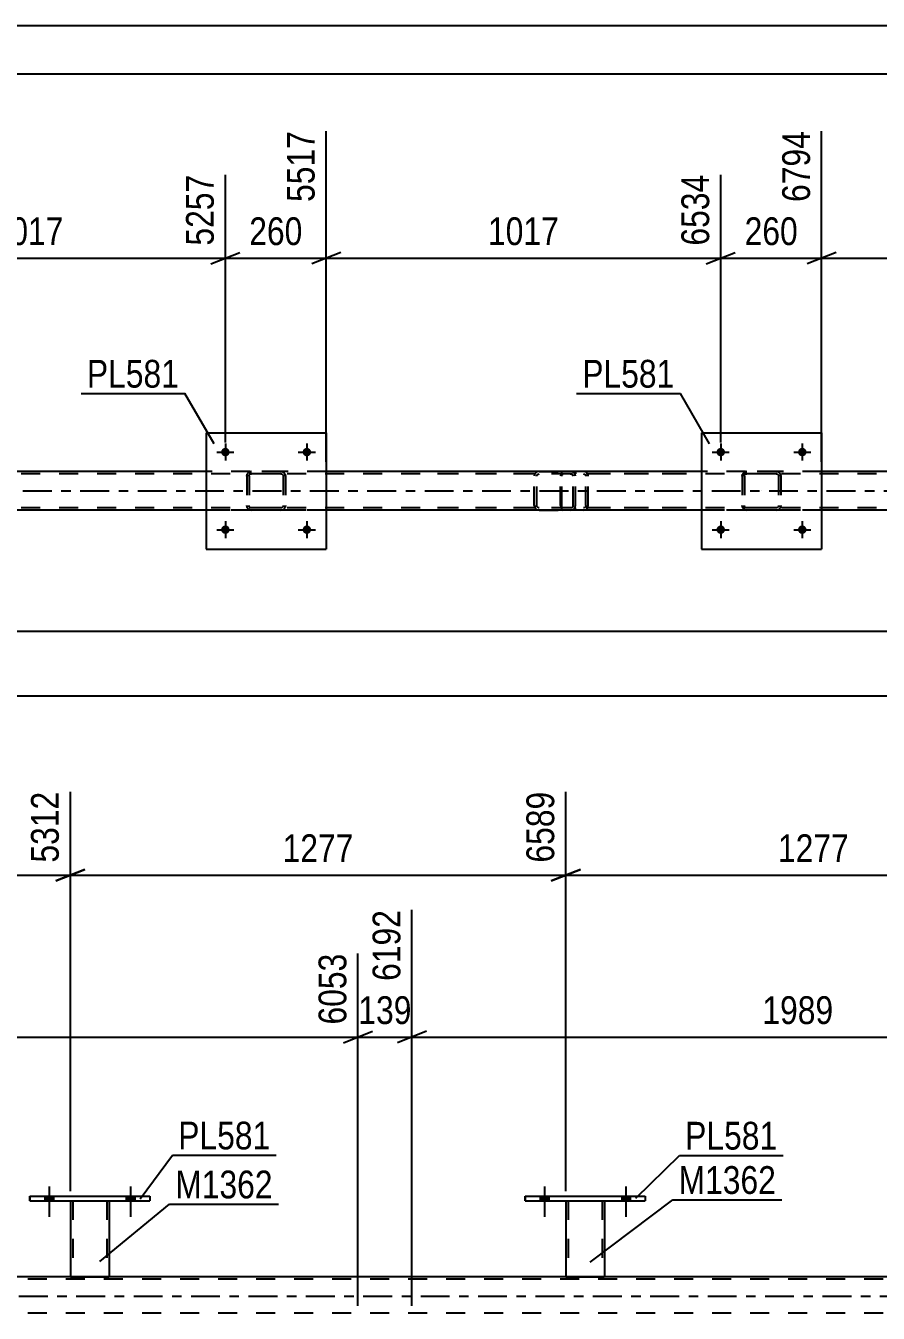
# Model space of a CAD drawing. Header units: millimetres. Extents: x 0 to 841, y 0 to 594.
# Drawn here: x 324.9 to 412.8, y 461.2 to 594 of the extents above; entities that cross this region are included whole.
import ezdxf

# ---------------------------------------------------------------- set-up
doc = ezdxf.new("R2010")
doc.units = ezdxf.units.MM
doc.linetypes.add('DXK_LINE_DOT2', pattern=[3.9198, 1.9599, -1.9599])
doc.linetypes.add('DXK_LINE_DOT3', pattern=[5.9187, 2.979, -0.9799, 0.9799, -0.9799])
doc.styles.add('Arial Narrow', font='ARIALN.TTF', dxfattribs={"height": 0.2})

# ---------------------------------------------------------------- blocks, each defined once
blk = doc.blocks.new('Unknown-318893340-1135')
at = {"color": 5, "linetype": 'Continuous'}
for p, q in [((841, 594), (0, 594)), ((836, 589), (5, 589))]:
    blk.add_line(p, q, dxfattribs=at)
blk = doc.blocks.new('Part-318893340-2873 - 2823')
at = {"color": 7, "linetype": 'DXK_LINE_DOT2'}
for p, q in [((730.1, 547.79), (135.18, 547.79)), ((355.86, 548.03), (343.46, 548.03)), ((406.94, 548.03), (394.54, 548.03)), ((730.1, 544.27), (135.18, 544.27)), ((730.1, 544.03), (190.22, 544.03)), ((355.86, 544.03), (343.46, 544.03)), ((406.94, 544.03), (394.54, 544.03))]:
    blk.add_line(p, q, dxfattribs=at)
at = {"color": 2, "linetype": 'Continuous'}
for p, q in [((343.46, 548.03), (304.78, 548.03)), ((394.54, 548.03), (355.86, 548.03)), ((445.62, 548.03), (406.94, 548.03)), ((343.46, 544.03), (304.78, 544.03)), ((394.54, 544.03), (355.86, 544.03)), ((445.62, 544.03), (406.94, 544.03))]:
    blk.add_line(p, q, dxfattribs=at)
at = {"color": 7, "linetype": 'DXK_LINE_DOT3'}
blk.add_line((135.18, 546.03), (730.1, 546.03), dxfattribs=at)
blk = doc.blocks.new('Bolt-318893340-2903 - 2823')
at = {"linetype": 'Continuous'}
for points in [[(345.9, 550.03, -1), (345.02, 550.03, -1)], [(354.3, 550.03, -1), (353.42, 550.03, -1)]]:
    blk.add_hatch(color=1, dxfattribs=at).paths.add_polyline_path(points)
at = {"color": 1, "linetype": 'Continuous'}
for p, q in [((344.58, 550.03), (346.34, 550.03)), ((345.46, 550.91), (345.46, 549.15)), ((352.98, 550.03), (354.74, 550.03)), ((353.86, 550.91), (353.86, 549.15))]:
    blk.add_line(p, q, dxfattribs=at)
blk = doc.blocks.new('Bolt-318893340-2904 - 2823')
at = {"linetype": 'Continuous'}
for points in [[(345.9, 542.03, -1), (345.02, 542.03, -1)], [(354.3, 542.03, -1), (353.42, 542.03, -1)]]:
    blk.add_hatch(color=1, dxfattribs=at).paths.add_polyline_path(points)
at = {"color": 1, "linetype": 'Continuous'}
for p, q in [((344.58, 542.03), (346.34, 542.03)), ((345.46, 542.91), (345.46, 541.15)), ((352.98, 542.03), (354.74, 542.03)), ((353.86, 542.91), (353.86, 541.15))]:
    blk.add_line(p, q, dxfattribs=at)
blk = doc.blocks.new('Bolt-318893340-2919 - 2823')
at = {"linetype": 'Continuous'}
for points in [[(396.98, 550.03, -1), (396.1, 550.03, -1)], [(405.38, 550.03, -1), (404.5, 550.03, -1)]]:
    blk.add_hatch(color=1, dxfattribs=at).paths.add_polyline_path(points)
at = {"color": 1, "linetype": 'Continuous'}
for p, q in [((395.66, 550.03), (397.42, 550.03)), ((396.54, 550.91), (396.54, 549.15)), ((404.06, 550.03), (405.82, 550.03)), ((404.94, 550.91), (404.94, 549.15))]:
    blk.add_line(p, q, dxfattribs=at)
blk = doc.blocks.new('Bolt-318893340-2920 - 2823')
at = {"linetype": 'Continuous'}
for points in [[(396.98, 542.03, -1), (396.1, 542.03, -1)], [(405.38, 542.03, -1), (404.5, 542.03, -1)]]:
    blk.add_hatch(color=1, dxfattribs=at).paths.add_polyline_path(points)
at = {"color": 1, "linetype": 'Continuous'}
for p, q in [((395.66, 542.03), (397.42, 542.03)), ((396.54, 542.91), (396.54, 541.15)), ((404.06, 542.03), (405.82, 542.03)), ((404.94, 542.91), (404.94, 541.15))]:
    blk.add_line(p, q, dxfattribs=at)
blk = doc.blocks.new('Part-318893340-2949 - 2823')
at = {"color": 2, "linetype": 'Continuous'}
for p, q in [((343.46, 552.03), (343.46, 540.03)), ((343.46, 552.03), (355.86, 552.03)), ((355.86, 552.03), (355.86, 540.03)), ((343.46, 540.03), (355.86, 540.03))]:
    blk.add_line(p, q, dxfattribs=at)
blk = doc.blocks.new('Part-318893340-2950 - 2823')
at = {"color": 7, "linetype": 'DXK_LINE_DOT2'}
for p, q in [((347.66, 547.55), (347.69, 547.74)), ((347.69, 547.74), (347.66, 547.55)), ((347.66, 547.55), (347.66, 544.51)), ((347.9, 547.55), (347.92, 547.65)), ((347.9, 547.55), (347.9, 544.51)), ((347.92, 547.65), (347.97, 547.72)), ((347.95, 548), (348.14, 548.03)), ((348.14, 548.03), (347.95, 548)), ((347.97, 547.72), (348.05, 547.78)), ((348.05, 547.78), (348.14, 547.79)), ((351.18, 548.03), (348.14, 548.03)), ((351.18, 547.79), (348.14, 547.79)), ((351.18, 548.03), (351.36, 548)), ((351.36, 548), (351.18, 548.03)), ((351.18, 547.79), (351.27, 547.78)), ((351.27, 547.78), (351.35, 547.72)), ((351.35, 547.72), (351.4, 547.65)), ((351.4, 547.65), (351.42, 547.55)), ((351.42, 547.55), (351.42, 544.51)), ((351.62, 547.74), (351.66, 547.55)), ((351.66, 547.55), (351.62, 547.74)), ((351.66, 547.55), (351.66, 544.51)), ((347.69, 544.33), (347.66, 544.51)), ((347.66, 544.51), (347.69, 544.33)), ((347.92, 544.42), (347.9, 544.51)), ((347.97, 544.34), (347.92, 544.42)), ((351.4, 544.42), (351.35, 544.34)), ((351.42, 544.51), (351.4, 544.42)), ((351.66, 544.51), (351.62, 544.33)), ((351.62, 544.33), (351.66, 544.51)), ((348.14, 544.03), (347.95, 544.07)), ((347.95, 544.07), (348.14, 544.03)), ((348.05, 544.29), (347.97, 544.34)), ((348.14, 544.27), (348.05, 544.29)), ((351.18, 544.27), (348.14, 544.27)), ((351.18, 544.03), (348.14, 544.03)), ((351.27, 544.29), (351.18, 544.27)), ((351.36, 544.07), (351.18, 544.03)), ((351.18, 544.03), (351.36, 544.07)), ((351.35, 544.34), (351.27, 544.29))]:
    blk.add_line(p, q, dxfattribs=at)
at = {"color": 7, "linetype": 'DXK_LINE_DOT3'}
blk.add_line((349.66, 546.03), (349.66, 546.03), dxfattribs=at)
at = {"color": 7, "linetype": 'DXK_LINE_DOT2'}
for centre, start, end in [((348.14, 547.55), 112.5, 157.5), ((348.14, 547.55), 112.5, 157.5), ((351.18, 547.55), 22.5, 67.5), ((351.18, 547.55), 22.5, 67.5), ((348.14, 544.51), 202.5, 247.5), ((348.14, 544.51), 202.5, 247.5), ((351.18, 544.51), 292.5, 337.5), ((351.18, 544.51), 292.5, 337.5)]:
    blk.add_arc(centre, 0.48, start, end, dxfattribs=at)
blk = doc.blocks.new('Part-318893340-2997 - 2823')
at = {"color": 2, "linetype": 'Continuous'}
for p, q in [((394.54, 552.03), (394.54, 540.03)), ((394.54, 552.03), (406.94, 552.03)), ((406.94, 552.03), (406.94, 540.03)), ((394.54, 540.03), (406.94, 540.03))]:
    blk.add_line(p, q, dxfattribs=at)
blk = doc.blocks.new('Part-318893340-2998 - 2823')
at = {"color": 7, "linetype": 'DXK_LINE_DOT2'}
for p, q in [((398.74, 547.55), (398.77, 547.74)), ((398.77, 547.74), (398.74, 547.55)), ((398.74, 547.55), (398.74, 544.51)), ((398.98, 547.55), (399, 547.65)), ((398.98, 547.55), (398.98, 544.51)), ((399, 547.65), (399.05, 547.72)), ((399.03, 548), (399.22, 548.03)), ((399.22, 548.03), (399.03, 548)), ((399.05, 547.72), (399.13, 547.78)), ((399.13, 547.78), (399.22, 547.79)), ((402.26, 548.03), (399.22, 548.03)), ((402.26, 547.79), (399.22, 547.79)), ((402.26, 548.03), (402.44, 548)), ((402.44, 548), (402.26, 548.03)), ((402.26, 547.79), (402.35, 547.78)), ((402.35, 547.78), (402.43, 547.72)), ((402.43, 547.72), (402.48, 547.65)), ((402.48, 547.65), (402.5, 547.55)), ((402.5, 547.55), (402.5, 544.51)), ((402.7, 547.74), (402.74, 547.55)), ((402.74, 547.55), (402.7, 547.74)), ((402.74, 547.55), (402.74, 544.51)), ((398.77, 544.33), (398.74, 544.51)), ((398.74, 544.51), (398.77, 544.33)), ((399, 544.42), (398.98, 544.51)), ((399.05, 544.34), (399, 544.42)), ((402.48, 544.42), (402.43, 544.34)), ((402.5, 544.51), (402.48, 544.42)), ((402.74, 544.51), (402.7, 544.33)), ((402.7, 544.33), (402.74, 544.51)), ((399.22, 544.03), (399.03, 544.07)), ((399.03, 544.07), (399.22, 544.03)), ((399.13, 544.29), (399.05, 544.34)), ((399.22, 544.27), (399.13, 544.29)), ((402.26, 544.27), (399.22, 544.27)), ((402.26, 544.03), (399.22, 544.03)), ((402.35, 544.29), (402.26, 544.27)), ((402.44, 544.07), (402.26, 544.03)), ((402.26, 544.03), (402.44, 544.07)), ((402.43, 544.34), (402.35, 544.29))]:
    blk.add_line(p, q, dxfattribs=at)
at = {"color": 7, "linetype": 'DXK_LINE_DOT3'}
blk.add_line((400.74, 546.03), (400.74, 546.03), dxfattribs=at)
at = {"color": 7, "linetype": 'DXK_LINE_DOT2'}
for centre, start, end in [((399.22, 547.55), 112.5, 157.5), ((399.22, 547.55), 112.5, 157.5), ((402.26, 547.55), 22.5, 67.5), ((402.26, 547.55), 22.5, 67.5), ((399.22, 544.51), 202.5, 247.5), ((399.22, 544.51), 202.5, 247.5), ((402.26, 544.51), 292.5, 337.5), ((402.26, 544.51), 292.5, 337.5)]:
    blk.add_arc(centre, 0.48, start, end, dxfattribs=at)
blk = doc.blocks.new('Part-318893340-3015 - 2823')
at = {"color": 7, "linetype": 'DXK_LINE_DOT2'}
for p, q in [((380.04, 547.73), (380.02, 547.55)), ((380.02, 544.51), (380.02, 547.55)), ((380.1, 547.89), (380.04, 547.73)), ((380.19, 547.99), (380.1, 547.89)), ((380.15, 547.55), (380.16, 547.64)), ((380.15, 544.51), (380.15, 547.55)), ((380.16, 547.64), (380.19, 547.72)), ((380.29, 548.03), (380.19, 547.99)), ((380.19, 547.72), (380.24, 547.77)), ((380.24, 547.77), (380.29, 547.79)), ((392.45, 548.03), (380.29, 548.03)), ((392.45, 547.79), (380.29, 547.79)), ((381.57, 548.03), (381.57, 547.79)), ((382.57, 547.99), (382.38, 548.03)), ((382.38, 547.79), (382.48, 547.77)), ((382.48, 547.77), (382.56, 547.72)), ((382.56, 547.72), (382.61, 547.64)), ((382.61, 547.64), (382.63, 547.55)), ((382.63, 544.51), (382.63, 547.55)), ((382.85, 547.72), (382.84, 547.73)), ((382.88, 547.55), (382.85, 547.72)), ((382.88, 544.51), (382.88, 547.55)), ((380.02, 544.51), (380.04, 544.33)), ((380.16, 544.42), (380.15, 544.51)), ((380.19, 544.34), (380.16, 544.42)), ((382.61, 544.42), (382.56, 544.34)), ((382.63, 544.51), (382.61, 544.42)), ((382.84, 544.33), (382.88, 544.51)), ((380.04, 544.33), (380.1, 544.17)), ((380.1, 544.17), (380.19, 544.07)), ((380.24, 544.29), (380.19, 544.34)), ((380.19, 544.07), (380.29, 544.03)), ((380.29, 544.27), (380.24, 544.29)), ((392.45, 544.27), (380.29, 544.27)), ((392.45, 544.03), (380.29, 544.03)), ((381.57, 544.03), (381.57, 544.27)), ((382.48, 544.29), (382.38, 544.27)), ((382.38, 544.03), (382.57, 544.07)), ((382.56, 544.34), (382.48, 544.29))]:
    blk.add_line(p, q, dxfattribs=at)
for centre, start, end in [((382.39, 547.53), 23.8494, 68.8059), ((382.39, 544.52), 291.1941, 336.1506)]:
    blk.add_arc(centre, 0.492, start, end, dxfattribs=at)
blk = doc.blocks.new('Part-318893340-3028 - 2823')
at = {"color": 7, "linetype": 'DXK_LINE_DOT2'}
for p, q in [((381.05, 548.03), (366.07, 548.03)), ((381.05, 547.79), (366.07, 547.79)), ((377.34, 547.72), (377.31, 547.55)), ((377.31, 544.51), (377.31, 547.55)), ((377.35, 547.73), (377.34, 547.72)), ((377.56, 547.55), (377.58, 547.64)), ((377.56, 544.51), (377.56, 547.55)), ((377.58, 547.64), (377.64, 547.72)), ((377.82, 548.03), (377.62, 547.99)), ((377.64, 547.72), (377.72, 547.77)), ((377.72, 547.77), (377.82, 547.79)), ((377.82, 548.03), (381.05, 548.03)), ((381.25, 547.99), (381.05, 548.03)), ((381.05, 547.79), (381.15, 547.77)), ((381.15, 547.77), (381.24, 547.72)), ((381.24, 547.72), (381.29, 547.64)), ((381.29, 547.64), (381.31, 547.55)), ((381.31, 544.51), (381.31, 547.55)), ((381.53, 547.72), (381.53, 547.73)), ((381.57, 547.55), (381.53, 547.72)), ((381.57, 544.51), (381.57, 547.55)), ((377.31, 544.51), (377.35, 544.33)), ((377.58, 544.42), (377.56, 544.51)), ((377.64, 544.34), (377.58, 544.42)), ((381.29, 544.42), (381.24, 544.34)), ((381.31, 544.51), (381.29, 544.42)), ((381.53, 544.33), (381.57, 544.51)), ((381.05, 544.27), (366.07, 544.27)), ((381.05, 544.03), (366.07, 544.03)), ((377.62, 544.07), (377.82, 544.03)), ((377.72, 544.29), (377.64, 544.34)), ((377.82, 544.27), (377.72, 544.29)), ((377.82, 544.03), (381.05, 544.03)), ((381.15, 544.29), (381.05, 544.27)), ((381.05, 544.03), (381.25, 544.07)), ((381.24, 544.34), (381.15, 544.29))]:
    blk.add_line(p, q, dxfattribs=at)
for centre, start, end in [((377.8, 547.53), 110.7584, 155.6801), ((381.07, 547.53), 24.32, 69.2417), ((377.8, 544.53), 204.32, 249.2417), ((381.07, 544.53), 290.7584, 335.6801)]:
    blk.add_arc(centre, 0.496, start, end, dxfattribs=at)
blk = doc.blocks.new('Part-318893340-3856 - 3734')
at = {"color": 2, "linetype": 'Continuous'}
blk.add_line((431.64, 464.98), (117.01, 464.98), dxfattribs=at)
at = {"color": 7, "linetype": 'DXK_LINE_DOT2'}
for p, q in [((754.32, 464.74), (117.01, 464.74)), ((754.32, 461.22), (117.01, 461.22))]:
    blk.add_line(p, q, dxfattribs=at)
at = {"color": 7, "linetype": 'DXK_LINE_DOT3'}
blk.add_line((117.01, 462.98), (754.32, 462.98), dxfattribs=at)
blk = doc.blocks.new('Bolt-318893340-3990 - 3734')
at = {"linetype": 'Continuous'}
for points in [[(326.84, 472.82), (327.72, 472.82), (327.72, 473.3), (326.84, 473.3)], [(335.24, 472.82), (336.12, 472.82), (336.12, 473.3), (335.24, 473.3)]]:
    blk.add_hatch(color=1, dxfattribs=at).paths.add_polyline_path(points)
at = {"color": 1, "linetype": 'Continuous'}
for p, q in [((327.28, 474.3), (327.28, 471.18)), ((335.68, 474.3), (335.68, 471.18)), ((326.84, 473.3), (326.84, 472.82)), ((327.72, 473.3), (327.72, 472.82)), ((335.24, 473.3), (335.24, 472.82)), ((336.12, 473.3), (336.12, 472.82))]:
    blk.add_line(p, q, dxfattribs=at)
blk = doc.blocks.new('Bolt-318893340-3991 - 3734')
at = {"linetype": 'Continuous'}
for points in [[(326.84, 472.82), (327.72, 472.82), (327.72, 473.3), (326.84, 473.3)], [(335.24, 472.82), (336.12, 472.82), (336.12, 473.3), (335.24, 473.3)]]:
    blk.add_hatch(color=1, dxfattribs=at).paths.add_polyline_path(points)
at = {"color": 1, "linetype": 'Continuous'}
for p, q in [((327.28, 474.3), (327.28, 471.18)), ((335.68, 474.3), (335.68, 471.18)), ((326.84, 473.3), (326.84, 472.82)), ((327.72, 473.3), (327.72, 472.82)), ((335.24, 473.3), (335.24, 472.82)), ((336.12, 473.3), (336.12, 472.82))]:
    blk.add_line(p, q, dxfattribs=at)
blk = doc.blocks.new('Part-318893340-4024 - 3734')
at = {"color": 2, "linetype": 'Continuous'}
for p, q in [((329.48, 472.82), (329.48, 464.98)), ((333.48, 472.82), (333.48, 464.98)), ((329.48, 464.98), (333.44, 464.98)), ((333.48, 464.98), (333.44, 464.98))]:
    blk.add_line(p, q, dxfattribs=at)
at = {"color": 7, "linetype": 'DXK_LINE_DOT2'}
for p, q in [((329.48, 472.82), (333.48, 472.82)), ((329.48, 472.82), (329.48, 472.82)), ((329.48, 472.82), (329.48, 472.82)), ((329.72, 472.82), (329.72, 464.98)), ((333.24, 472.82), (333.24, 464.98)), ((333.48, 472.82), (333.48, 472.82)), ((333.48, 472.82), (333.48, 472.82)), ((333.17, 464.98), (333.18, 464.98)), ((333.18, 464.98), (333.22, 464.98)), ((333.22, 464.98), (333.24, 464.98))]:
    blk.add_line(p, q, dxfattribs=at)
blk = doc.blocks.new('Part-318893340-4029 - 3734')
at = {"color": 2, "linetype": 'Continuous'}
for p, q in [((325.28, 472.82), (325.28, 473.3)), ((325.28, 473.3), (325.28, 473.3)), ((325.28, 473.3), (337.68, 473.3)), ((325.28, 472.82), (325.28, 472.82)), ((325.28, 472.82), (337.68, 472.82)), ((337.68, 473.3), (337.68, 472.82))]:
    blk.add_line(p, q, dxfattribs=at)
at = {"color": 7, "linetype": 'DXK_LINE_DOT2'}
for p, q in [((325.28, 473.3), (325.28, 472.82)), ((325.28, 473.3), (325.28, 473.3)), ((325.28, 472.82), (325.28, 472.82)), ((337.68, 473.3), (337.68, 472.82))]:
    blk.add_line(p, q, dxfattribs=at)
blk = doc.blocks.new('Bolt-318893340-4045 - 3734')
at = {"linetype": 'Continuous'}
for points in [[(377.92, 472.82), (378.8, 472.82), (378.8, 473.3), (377.92, 473.3)], [(386.32, 472.82), (387.2, 472.82), (387.2, 473.3), (386.32, 473.3)]]:
    blk.add_hatch(color=1, dxfattribs=at).paths.add_polyline_path(points)
at = {"color": 1, "linetype": 'Continuous'}
for p, q in [((378.36, 474.3), (378.36, 471.18)), ((386.76, 474.3), (386.76, 471.18)), ((377.92, 473.3), (377.92, 472.82)), ((378.8, 473.3), (378.8, 472.82)), ((386.32, 473.3), (386.32, 472.82)), ((387.2, 473.3), (387.2, 472.82))]:
    blk.add_line(p, q, dxfattribs=at)
blk = doc.blocks.new('Bolt-318893340-4046 - 3734')
at = {"linetype": 'Continuous'}
for points in [[(377.92, 472.82), (378.8, 472.82), (378.8, 473.3), (377.92, 473.3)], [(386.32, 472.82), (387.2, 472.82), (387.2, 473.3), (386.32, 473.3)]]:
    blk.add_hatch(color=1, dxfattribs=at).paths.add_polyline_path(points)
at = {"color": 1, "linetype": 'Continuous'}
for p, q in [((378.36, 474.3), (378.36, 471.18)), ((386.76, 474.3), (386.76, 471.18)), ((377.92, 473.3), (377.92, 472.82)), ((378.8, 473.3), (378.8, 472.82)), ((386.32, 473.3), (386.32, 472.82)), ((387.2, 473.3), (387.2, 472.82))]:
    blk.add_line(p, q, dxfattribs=at)
blk = doc.blocks.new('Part-318893340-4109 - 3734')
at = {"color": 2, "linetype": 'Continuous'}
for p, q in [((380.56, 472.82), (380.56, 464.98)), ((384.56, 472.82), (384.56, 464.98)), ((380.56, 464.98), (384.52, 464.98)), ((384.56, 464.98), (384.52, 464.98))]:
    blk.add_line(p, q, dxfattribs=at)
at = {"color": 7, "linetype": 'DXK_LINE_DOT2'}
for p, q in [((380.56, 472.82), (384.56, 472.82)), ((380.56, 472.82), (380.56, 472.82)), ((380.56, 472.82), (380.56, 472.82)), ((380.8, 472.82), (380.8, 464.98)), ((384.32, 472.82), (384.32, 464.98)), ((384.56, 472.82), (384.56, 472.82)), ((384.56, 472.82), (384.56, 472.82)), ((384.25, 464.98), (384.26, 464.98)), ((384.26, 464.98), (384.3, 464.98)), ((384.3, 464.98), (384.32, 464.98))]:
    blk.add_line(p, q, dxfattribs=at)
blk = doc.blocks.new('Part-318893340-4114 - 3734')
at = {"color": 2, "linetype": 'Continuous'}
for p, q in [((376.36, 472.82), (376.36, 473.3)), ((376.36, 473.3), (376.36, 473.3)), ((376.36, 473.3), (388.76, 473.3)), ((376.36, 472.82), (376.36, 472.82)), ((376.36, 472.82), (388.76, 472.82)), ((388.76, 473.3), (388.76, 472.82))]:
    blk.add_line(p, q, dxfattribs=at)
at = {"color": 7, "linetype": 'DXK_LINE_DOT2'}
for p, q in [((376.36, 473.3), (376.36, 472.82)), ((376.36, 473.3), (376.36, 473.3)), ((376.36, 472.82), (376.36, 472.82)), ((388.76, 473.3), (388.76, 472.82))]:
    blk.add_line(p, q, dxfattribs=at)
blk = doc.blocks.new('StraightDimension-318893340-7802 - 2823')
at = {"color": 7, "linetype": 'Continuous'}
for p, q in [((406.94, 549.03), (406.94, 583.14)), ((396.54, 551.03), (396.54, 578.64)), ((395.04, 569.43), (398.04, 570.63)), ((396.54, 570.03), (406.94, 570.03)), ((408.44, 570.63), (405.44, 569.43))]:
    blk.add_line(p, q, dxfattribs=at)
at = {"color": 0}
blk.add_wipeout([(405.08, 570.78), (405.08, 574.98), (398.4, 574.98), (398.4, 570.78)], dxfattribs=at)
at = {"color": 3, "style": 'Arial Narrow'}
blk.add_text('260', height=2.863, dxfattribs=at).set_placement((399, 571.38))
at = {"color": 0, "linetype": 'Continuous'}
blk.add_wipeout([(406.34, 583.74), (402.14, 583.74), (402.14, 575.23), (406.34, 575.23)], dxfattribs=at)
at = {"color": 3, "linetype": 'Continuous', "style": 'Arial Narrow'}
blk.add_text('6794', height=2.863, rotation=90.0002, dxfattribs=at).set_placement((405.74, 575.83))
blk = doc.blocks.new('StraightDimension-318893340-3065 - 2823')
at = {"color": 7, "linetype": 'Continuous'}
blk.add_line((135.18, 531.55), (767.22, 531.55), dxfattribs=at)
blk = doc.blocks.new('StraightDimension-318893340-3224 - 2823')
at = {"color": 7, "linetype": 'Continuous'}
blk.add_line((134.54, 524.91), (767.86, 524.91), dxfattribs=at)
blk = doc.blocks.new('StraightDimension-318893340-7801 - 2823')
at = {"color": 7, "linetype": 'Continuous'}
for p, q in [((406.94, 549.03), (406.94, 583.14)), ((447.62, 551.03), (447.62, 578.64)), ((408.44, 570.63), (405.44, 569.43)), ((406.94, 570.03), (447.62, 570.03)), ((446.12, 569.43), (449.12, 570.63))]:
    blk.add_line(p, q, dxfattribs=at)
at = {"color": 0}
blk.add_wipeout([(431.53, 570.78), (431.53, 574.98), (423.02, 574.98), (423.02, 570.78)], dxfattribs=at)
at = {"color": 3, "style": 'Arial Narrow'}
blk.add_text('1017', height=2.863, dxfattribs=at).set_placement((423.62, 571.38))
at = {"color": 0, "linetype": 'Continuous'}
blk.add_wipeout([(447.02, 579.24), (442.82, 579.24), (442.82, 570.73), (447.02, 570.73)], dxfattribs=at)
at = {"color": 3, "linetype": 'Continuous', "style": 'Arial Narrow'}
blk.add_text('7811', height=2.863, rotation=90.0002, dxfattribs=at).set_placement((446.42, 571.33))
blk = doc.blocks.new('StraightDimension-318893340-7803 - 2823')
at = {"color": 7, "linetype": 'Continuous'}
for p, q in [((355.86, 549.03), (355.86, 583.14)), ((396.54, 551.03), (396.54, 578.64)), ((357.36, 570.63), (354.36, 569.43)), ((355.86, 570.03), (396.54, 570.03)), ((395.04, 569.43), (398.04, 570.63))]:
    blk.add_line(p, q, dxfattribs=at)
at = {"color": 0}
blk.add_wipeout([(380.45, 570.78), (380.45, 574.98), (371.94, 574.98), (371.94, 570.78)], dxfattribs=at)
at = {"color": 3, "style": 'Arial Narrow'}
blk.add_text('1017', height=2.863, dxfattribs=at).set_placement((372.54, 571.38))
at = {"color": 0, "linetype": 'Continuous'}
blk.add_wipeout([(395.94, 579.24), (391.74, 579.24), (391.74, 570.73), (395.94, 570.73)], dxfattribs=at)
at = {"color": 3, "linetype": 'Continuous', "style": 'Arial Narrow'}
blk.add_text('6534', height=2.863, rotation=90.0002, dxfattribs=at).set_placement((395.34, 571.33))
blk = doc.blocks.new('StraightDimension-318893340-7804 - 2823')
at = {"color": 7, "linetype": 'Continuous'}
for p, q in [((355.86, 549.03), (355.86, 583.14)), ((345.46, 551.03), (345.46, 578.64)), ((343.96, 569.43), (346.96, 570.63)), ((345.46, 570.03), (355.86, 570.03)), ((357.36, 570.63), (354.36, 569.43))]:
    blk.add_line(p, q, dxfattribs=at)
at = {"color": 0}
blk.add_wipeout([(354, 570.78), (354, 574.98), (347.32, 574.98), (347.32, 570.78)], dxfattribs=at)
at = {"color": 3, "style": 'Arial Narrow'}
blk.add_text('260', height=2.863, dxfattribs=at).set_placement((347.92, 571.38))
at = {"color": 0, "linetype": 'Continuous'}
blk.add_wipeout([(355.26, 583.74), (351.06, 583.74), (351.06, 575.23), (355.26, 575.23)], dxfattribs=at)
at = {"color": 3, "linetype": 'Continuous', "style": 'Arial Narrow'}
blk.add_text('5517', height=2.863, rotation=90.0002, dxfattribs=at).set_placement((354.66, 575.83))
blk = doc.blocks.new('StraightDimension-318893340-7805 - 2823')
at = {"color": 7, "linetype": 'Continuous'}
for p, q in [((304.78, 549.03), (304.78, 583.14)), ((345.46, 551.03), (345.46, 578.64)), ((306.28, 570.63), (303.28, 569.43)), ((304.78, 570.03), (345.46, 570.03)), ((343.96, 569.43), (346.96, 570.63))]:
    blk.add_line(p, q, dxfattribs=at)
at = {"color": 0}
blk.add_wipeout([(329.37, 570.78), (329.37, 574.98), (320.86, 574.98), (320.86, 570.78)], dxfattribs=at)
at = {"color": 3, "style": 'Arial Narrow'}
blk.add_text('1017', height=2.863, dxfattribs=at).set_placement((321.46, 571.38))
at = {"color": 0, "linetype": 'Continuous'}
blk.add_wipeout([(344.86, 579.24), (340.66, 579.24), (340.66, 570.73), (344.86, 570.73)], dxfattribs=at)
at = {"color": 3, "linetype": 'Continuous', "style": 'Arial Narrow'}
blk.add_text('5257', height=2.863, rotation=90.0002, dxfattribs=at).set_placement((344.26, 571.33))
blk = doc.blocks.new('StraightDimension-318893340-9620 - 3734')
at = {"color": 7, "linetype": 'Continuous'}
for p, q in [((364.7, 461.98), (364.7, 502.81)), ((359.13, 461.98), (359.13, 498.31)), ((357.63, 489.1), (360.63, 490.3)), ((366.2, 490.3), (363.2, 489.1)), ((359.13, 489.7), (364.7, 489.7))]:
    blk.add_line(p, q, dxfattribs=at)
at = {"color": 0}
blk.add_wipeout([(365.26, 490.45), (365.26, 494.65), (358.57, 494.65), (358.57, 490.45)], dxfattribs=at)
at = {"color": 3, "style": 'Arial Narrow'}
blk.add_text('139', height=2.863, dxfattribs=at).set_placement((359.17, 491.05))
at = {"color": 0, "linetype": 'Continuous'}
blk.add_wipeout([(364.1, 503.41), (359.9, 503.41), (359.9, 494.9), (364.1, 494.9)], dxfattribs=at)
at = {"color": 3, "linetype": 'Continuous', "style": 'Arial Narrow'}
blk.add_text('6192', height=2.863, rotation=90.0002, dxfattribs=at).set_placement((363.5, 495.5))
blk = doc.blocks.new('StraightDimension-318893340-9619 - 3734')
at = {"color": 7, "linetype": 'Continuous'}
for p, q in [((364.7, 461.98), (364.7, 502.81)), ((444.26, 461.98), (444.26, 498.31)), ((366.2, 490.3), (363.2, 489.1)), ((442.76, 489.1), (445.76, 490.3)), ((364.7, 489.7), (444.26, 489.7))]:
    blk.add_line(p, q, dxfattribs=at)
at = {"color": 0}
blk.add_wipeout([(408.74, 490.45), (408.74, 494.65), (400.23, 494.65), (400.23, 490.45)], dxfattribs=at)
at = {"color": 3, "style": 'Arial Narrow'}
blk.add_text('1989', height=2.863, dxfattribs=at).set_placement((400.83, 491.05))
at = {"color": 0, "linetype": 'Continuous'}
blk.add_wipeout([(443.66, 498.91), (439.46, 498.91), (439.46, 490.4), (443.66, 490.4)], dxfattribs=at)
at = {"color": 3, "linetype": 'Continuous', "style": 'Arial Narrow'}
blk.add_text('8181', height=2.863, rotation=90.0002, dxfattribs=at).set_placement((443.06, 491))
blk = doc.blocks.new('StraightDimension-318893340-9621 - 3734')
at = {"color": 7, "linetype": 'Continuous'}
for p, q in [((279.57, 461.98), (279.57, 502.81)), ((359.13, 461.98), (359.13, 498.31)), ((281.07, 490.3), (278.07, 489.1)), ((357.63, 489.1), (360.63, 490.3)), ((279.57, 489.7), (359.13, 489.7))]:
    blk.add_line(p, q, dxfattribs=at)
at = {"color": 0}
blk.add_wipeout([(323.61, 490.45), (323.61, 494.65), (315.09, 494.65), (315.09, 490.45)], dxfattribs=at)
at = {"color": 3, "style": 'Arial Narrow'}
blk.add_text('1989', height=2.863, dxfattribs=at).set_placement((315.69, 491.05))
at = {"color": 0, "linetype": 'Continuous'}
blk.add_wipeout([(358.53, 498.91), (354.33, 498.91), (354.33, 490.4), (358.53, 490.4)], dxfattribs=at)
at = {"color": 3, "linetype": 'Continuous', "style": 'Arial Narrow'}
blk.add_text('6053', height=2.863, rotation=90.0002, dxfattribs=at).set_placement((357.93, 491))
blk = doc.blocks.new('StraightDimension-318893340-10273 - 3734')
at = {"color": 7, "linetype": 'Continuous'}
for p, q in [((380.56, 473.82), (380.56, 515.01)), ((431.64, 473.82), (431.64, 515.01)), ((382.06, 507), (379.06, 505.8)), ((380.56, 506.4), (431.64, 506.4)), ((430.14, 505.8), (433.14, 507))]:
    blk.add_line(p, q, dxfattribs=at)
at = {"color": 0}
blk.add_wipeout([(410.36, 507.15), (410.36, 511.35), (401.84, 511.35), (401.84, 507.15)], dxfattribs=at)
at = {"color": 3, "style": 'Arial Narrow'}
blk.add_text('1277', height=2.863, dxfattribs=at).set_placement((402.44, 507.75))
at = {"color": 0, "linetype": 'Continuous'}
blk.add_wipeout([(431.04, 515.61), (426.84, 515.61), (426.84, 507.1), (431.04, 507.1)], dxfattribs=at)
at = {"color": 3, "linetype": 'Continuous', "style": 'Arial Narrow'}
blk.add_text('7866', height=2.863, rotation=90.0002, dxfattribs=at).set_placement((430.44, 507.7))
blk = doc.blocks.new('StraightDimension-318893340-10274 - 3734')
at = {"color": 7, "linetype": 'Continuous'}
for p, q in [((329.48, 473.82), (329.48, 515.01)), ((380.56, 473.82), (380.56, 515.01)), ((330.98, 507), (327.98, 505.8)), ((329.48, 506.4), (380.56, 506.4)), ((379.06, 505.8), (382.06, 507))]:
    blk.add_line(p, q, dxfattribs=at)
at = {"color": 0}
blk.add_wipeout([(359.28, 507.15), (359.28, 511.35), (350.76, 511.35), (350.76, 507.15)], dxfattribs=at)
at = {"color": 3, "style": 'Arial Narrow'}
blk.add_text('1277', height=2.863, dxfattribs=at).set_placement((351.36, 507.75))
at = {"color": 0, "linetype": 'Continuous'}
blk.add_wipeout([(379.96, 515.61), (375.76, 515.61), (375.76, 507.1), (379.96, 507.1)], dxfattribs=at)
at = {"color": 3, "linetype": 'Continuous', "style": 'Arial Narrow'}
blk.add_text('6589', height=2.863, rotation=90.0002, dxfattribs=at).set_placement((379.36, 507.7))
blk = doc.blocks.new('StraightDimension-318893340-10275 - 3734')
at = {"color": 7, "linetype": 'Continuous'}
for p, q in [((278.4, 473.83), (278.4, 515.01)), ((329.48, 473.82), (329.48, 515.01)), ((279.9, 507), (276.9, 505.8)), ((278.4, 506.4), (329.48, 506.4)), ((327.98, 505.8), (330.98, 507))]:
    blk.add_line(p, q, dxfattribs=at)
at = {"color": 0}
blk.add_wipeout([(308.19, 507.15), (308.19, 511.35), (299.68, 511.35), (299.68, 507.15)], dxfattribs=at)
at = {"color": 3, "style": 'Arial Narrow'}
blk.add_text('1277', height=2.863, dxfattribs=at).set_placement((300.28, 507.75))
at = {"color": 0, "linetype": 'Continuous'}
blk.add_wipeout([(328.88, 515.61), (324.68, 515.61), (324.68, 507.1), (328.88, 507.1)], dxfattribs=at)
at = {"color": 3, "linetype": 'Continuous', "style": 'Arial Narrow'}
blk.add_text('5312', height=2.863, rotation=90.0002, dxfattribs=at).set_placement((328.28, 507.7))
blk = doc.blocks.new('Mark-318893340-2945 - 2823')
at = {"color": 0}
blk.add_wipeout([(340.69, 556.68), (340.69, 559.68), (331.18, 559.68), (331.18, 556.68)], dxfattribs=at)
blk.add_wipeout([(340.69, 556.68), (340.69, 559.68), (331.18, 559.68), (331.18, 556.68)], dxfattribs=at)
at = {"color": 30, "linetype": 'Continuous'}
for p in [(330.58, 556.08), (344.29, 550.88)]:
    blk.add_line(p, (341.29, 556.08), dxfattribs=at)
at = {"color": 3, "style": 'Arial Narrow'}
blk.add_text('PL581', height=2.863, dxfattribs=at).set_placement((331.18, 556.68))
blk = doc.blocks.new('Mark-318893340-2993 - 2823')
at = {"color": 0}
blk.add_wipeout([(391.77, 556.68), (391.77, 559.68), (382.26, 559.68), (382.26, 556.68)], dxfattribs=at)
blk.add_wipeout([(391.77, 556.68), (391.77, 559.68), (382.26, 559.68), (382.26, 556.68)], dxfattribs=at)
at = {"color": 30, "linetype": 'Continuous'}
for p in [(381.66, 556.08), (395.37, 550.88)]:
    blk.add_line(p, (392.37, 556.08), dxfattribs=at)
at = {"color": 3, "style": 'Arial Narrow'}
blk.add_text('PL581', height=2.863, dxfattribs=at).set_placement((382.26, 556.68))
blk = doc.blocks.new('Mark-318893340-4105 - 3734')
at = {"color": 0}
blk.add_wipeout([(402.24, 473.53), (402.24, 476.53), (392.19, 476.53), (392.19, 473.53)], dxfattribs=at)
blk.add_wipeout([(402.24, 473.53), (402.24, 476.53), (392.19, 476.53), (392.19, 473.53)], dxfattribs=at)
at = {"color": 30, "linetype": 'Continuous'}
for p, q in [((383.08, 466.5), (391.59, 472.93)), ((391.59, 472.93), (402.84, 472.93))]:
    blk.add_line(p, q, dxfattribs=at)
at = {"color": 3, "style": 'Arial Narrow'}
blk.add_text('M1362', height=2.863, dxfattribs=at).set_placement((392.19, 473.53))
blk = doc.blocks.new('Mark-318893340-4020 - 3734')
at = {"color": 0}
blk.add_wipeout([(350.34, 473.07), (350.34, 476.07), (340.29, 476.07), (340.29, 473.07)], dxfattribs=at)
blk.add_wipeout([(350.34, 473.07), (350.34, 476.07), (340.29, 476.07), (340.29, 473.07)], dxfattribs=at)
at = {"color": 30, "linetype": 'Continuous'}
for p, q in [((332.52, 466.57), (339.69, 472.47)), ((339.69, 472.47), (350.94, 472.47))]:
    blk.add_line(p, q, dxfattribs=at)
at = {"color": 3, "style": 'Arial Narrow'}
blk.add_text('M1362', height=2.863, dxfattribs=at).set_placement((340.29, 473.07))
blk = doc.blocks.new('Mark-318893340-4025 - 3734')
at = {"color": 0}
blk.add_wipeout([(350.1, 478.12), (350.1, 481.12), (340.6, 481.12), (340.6, 478.12)], dxfattribs=at)
blk.add_wipeout([(350.1, 478.12), (350.1, 481.12), (340.6, 481.12), (340.6, 478.12)], dxfattribs=at)
at = {"color": 30, "linetype": 'Continuous'}
for p, q in [((336.68, 473.01), (340, 477.52)), ((340, 477.52), (350.7, 477.52))]:
    blk.add_line(p, q, dxfattribs=at)
at = {"color": 3, "style": 'Arial Narrow'}
blk.add_text('PL581', height=2.863, dxfattribs=at).set_placement((340.6, 478.12))
blk = doc.blocks.new('Mark-318893340-4110 - 3734')
at = {"color": 0}
blk.add_wipeout([(402.37, 478.1), (402.37, 481.1), (392.87, 481.1), (392.87, 478.1)], dxfattribs=at)
blk.add_wipeout([(402.37, 478.1), (402.37, 481.1), (392.87, 481.1), (392.87, 478.1)], dxfattribs=at)
at = {"color": 30, "linetype": 'Continuous'}
for p, q in [((387.78, 473.1), (392.27, 477.5)), ((392.27, 477.5), (402.97, 477.5))]:
    blk.add_line(p, q, dxfattribs=at)
at = {"color": 3, "style": 'Arial Narrow'}
blk.add_text('PL581', height=2.863, dxfattribs=at).set_placement((392.87, 478.1))

msp = doc.modelspace()

# ---------------------------------------------------------------- block references
for name in ['Unknown-318893340-1135', 'Part-318893340-2949 - 2823', 'Part-318893340-2997 - 2823', 'Part-318893340-2873 - 2823', 'Bolt-318893340-2903 - 2823', 'Bolt-318893340-2919 - 2823', 'Part-318893340-2950 - 2823', 'Part-318893340-3028 - 2823', 'Part-318893340-3015 - 2823', 'Part-318893340-2998 - 2823', 'Bolt-318893340-2904 - 2823', 'Bolt-318893340-2920 - 2823', 'Bolt-318893340-3990 - 3734', 'Bolt-318893340-3991 - 3734', 'Bolt-318893340-4045 - 3734', 'Bolt-318893340-4046 - 3734', 'Part-318893340-4029 - 3734', 'Part-318893340-4024 - 3734', 'Part-318893340-4114 - 3734', 'Part-318893340-4109 - 3734', 'Part-318893340-3856 - 3734']:
    msp.add_blockref(name, (0, 0))

# ---------------------------------------------------------------- next in the draw order: block references
for name in ['StraightDimension-318893340-7802 - 2823', 'StraightDimension-318893340-3065 - 2823', 'StraightDimension-318893340-9620 - 3734']:
    msp.add_blockref(name, (0, 0))

# ---------------------------------------------------------------- next in the draw order: block references
for name in ['StraightDimension-318893340-7803 - 2823', 'StraightDimension-318893340-7801 - 2823', 'StraightDimension-318893340-3224 - 2823', 'StraightDimension-318893340-9621 - 3734', 'StraightDimension-318893340-9619 - 3734']:
    msp.add_blockref(name, (0, 0))

# ---------------------------------------------------------------- next in the draw order: block references
for name in ['StraightDimension-318893340-7804 - 2823', 'Mark-318893340-2993 - 2823', 'StraightDimension-318893340-10273 - 3734']:
    msp.add_blockref(name, (0, 0))

# ---------------------------------------------------------------- next in the draw order: block references
for name in ['StraightDimension-318893340-7805 - 2823', 'StraightDimension-318893340-10274 - 3734', 'Mark-318893340-4105 - 3734']:
    msp.add_blockref(name, (0, 0))

# ---------------------------------------------------------------- next in the draw order: block references
for name in ['Mark-318893340-2945 - 2823', 'StraightDimension-318893340-10275 - 3734', 'Mark-318893340-4110 - 3734', 'Mark-318893340-4020 - 3734']:
    msp.add_blockref(name, (0, 0))

# ---------------------------------------------------------------- next in the draw order: block references
msp.add_blockref('Mark-318893340-4025 - 3734', (0, 0))

doc.saveas('drawing.dxf')
